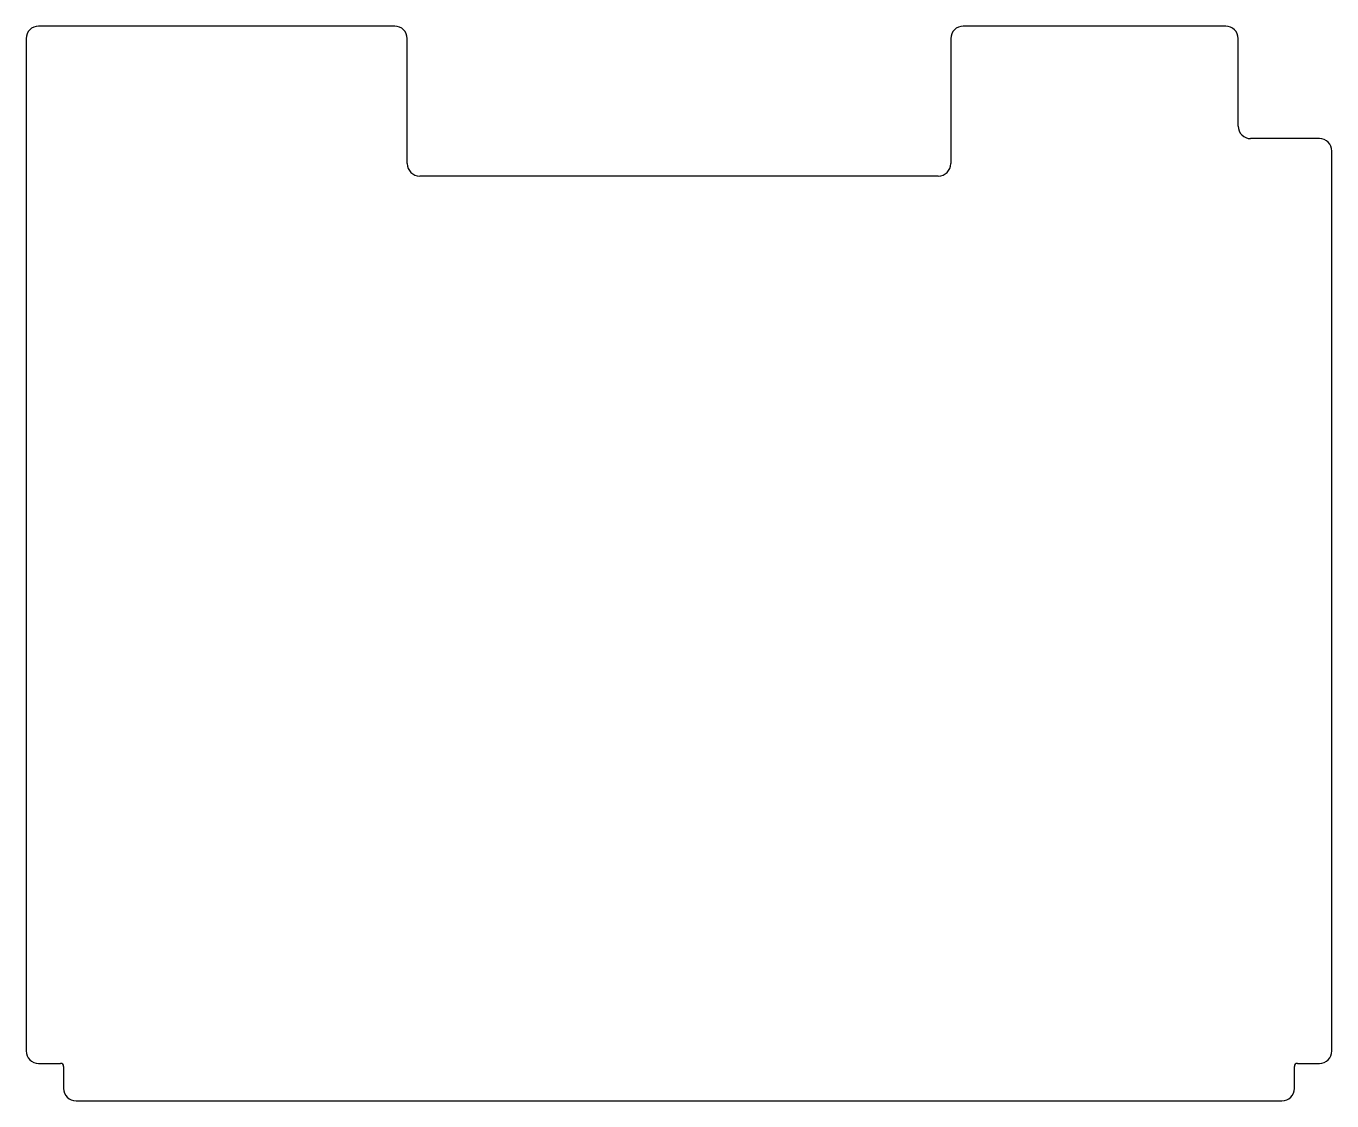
# Model space of a CAD drawing. Header units: millimetres. Extents: x -105 to 104, y -86 to 86.
import ezdxf

# ---------------------------------------------------------------- set-up
doc = ezdxf.new("R2010")
doc.units = ezdxf.units.MM

msp = doc.modelspace()

# ---------------------------------------------------------------- linework, layer by layer
at = {"color": 7, "linetype": 'Continuous', "lineweight": 25}
for p, q in [((-45.5, 86), (-102.5, 86)), ((87.5, 86), (45.5, 86)), ((-104.5, 84), (-104.5, -78)), ((-43.5, 64), (-43.5, 84)), ((43.5, 84), (43.5, 64)), ((89.5, 70), (89.5, 84)), ((102.5, 68), (91.5, 68)), ((104.5, -78), (104.5, 66)), ((41.5, 62), (-41.5, 62)), ((-102.5, -80), (-99, -80)), ((-98.5, -80.5), (-98.5, -84)), ((98.5, -84), (98.5, -80.5)), ((99, -80), (102.5, -80)), ((-96.5, -86), (96.5, -86))]:
    msp.add_line(p, q, dxfattribs=at)
for centre, radius, start, end in [((-102.5, 84), 2, 90, 180), ((-45.5, 84), 2, 0, 90), ((45.5, 84), 2, 90, 180), ((87.5, 84), 2, 0, 90), ((91.5, 70), 2, 180, 270), ((102.5, 66), 2, 0, 90), ((-41.5, 64), 2, 180, 270), ((41.5, 64), 2, 270, 0), ((-102.5, -78), 2, 180, 270), ((102.5, -78), 2, 270, 0), ((-99, -80.5), 0.5, 0, 90), ((99, -80.5), 0.5, 90, 180), ((-96.5, -84), 2, 180, 270), ((96.5, -84), 2, 270, 0)]:
    msp.add_arc(centre, radius, start, end, dxfattribs=at)

doc.saveas('drawing.dxf')
